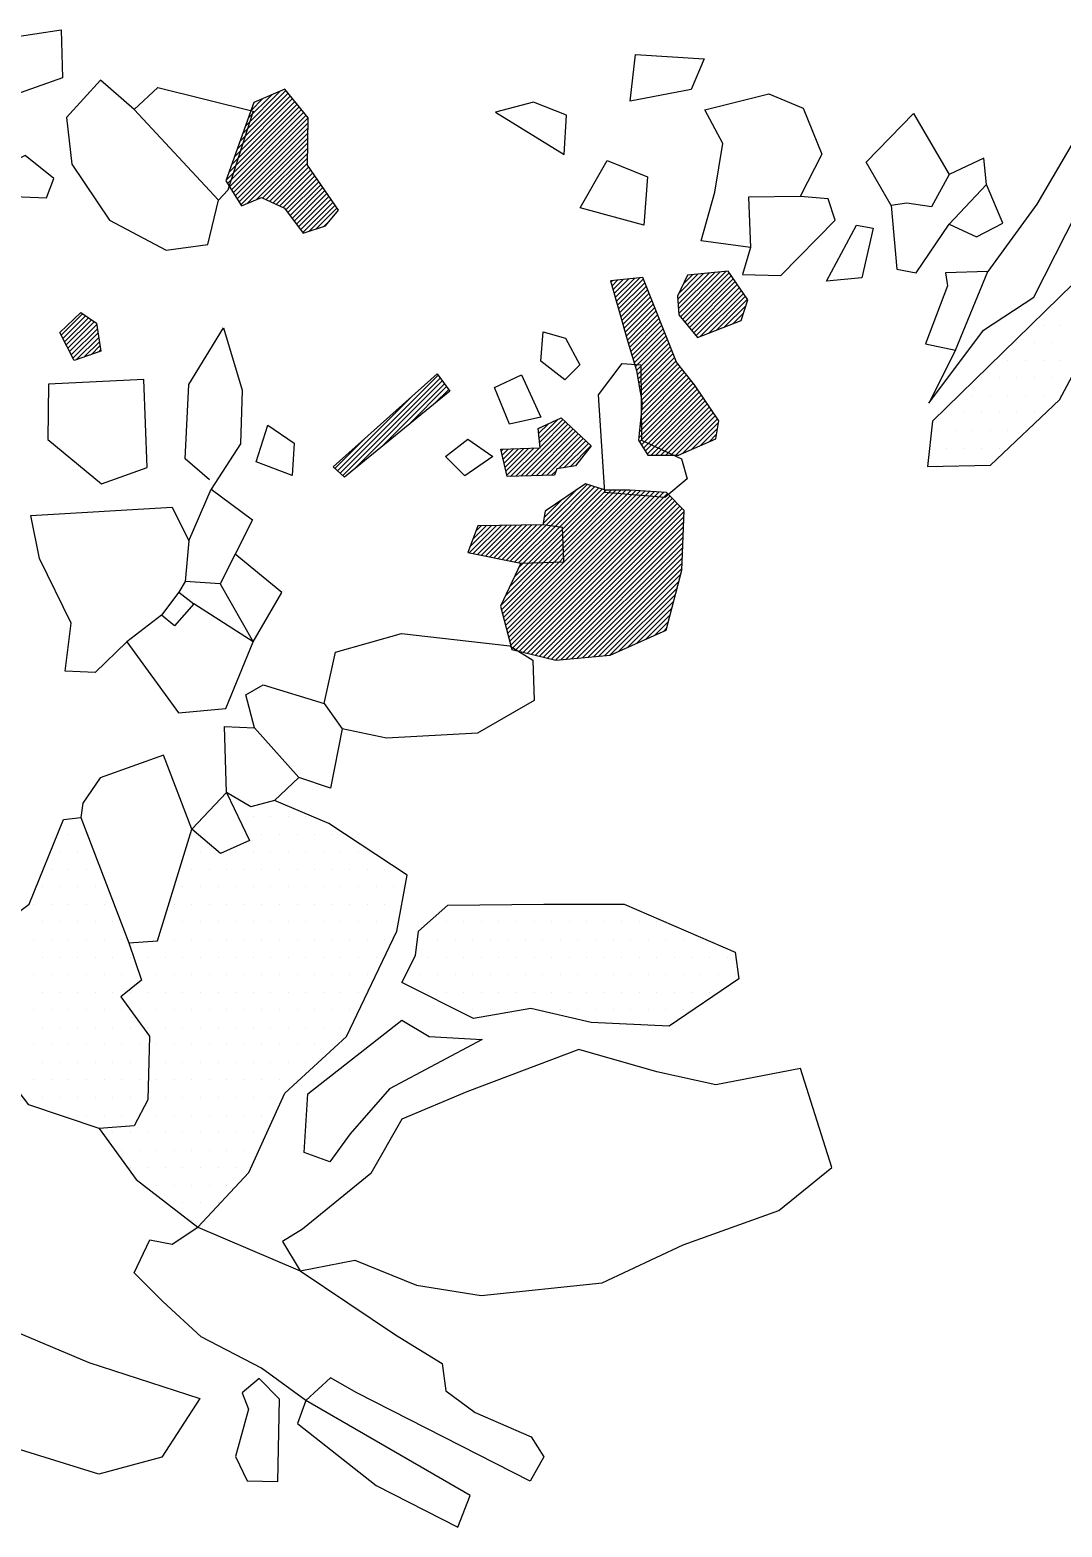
# Model space of a CAD drawing. Header units: metres. Extents: x 122 to 342, y -2090 to -1658.
# Drawn here: x 193.5 to 267, y -2089.3 to -1982.7 of the extents above; entities that cross this region are included whole.
import ezdxf

# ---------------------------------------------------------------- set-up
doc = ezdxf.new("R2010")
doc.units = ezdxf.units.M
doc.header["$LTSCALE"] = 25
doc.header["$MEASUREMENT"] = 0
doc.layers.get('0').update_dxf_attribs({"linetype": 'CONTINUOUS'})
for name, color, linetype in [('KNOCHEN', 2, 'CONTINUOUS'), ('KNOCHENSCHRAFF', 2, 'CONTINUOUS'), ('STEINE', 4, 'CONTINUOUS'), ('STEINESCHRAFF', 4, 'CONTINUOUS')]:
    doc.layers.add(name, color=color, linetype=linetype)

# ---------------------------------------------------------------- blocks, each defined once
blk = doc.blocks.new('*X1')
at = {"color": 0}
for p, q in [((208.62, -1990.12), (211.71, -1987.04)), ((208.82, -1989.57), (211.33, -1987.06)), ((207.63, -1992.88), (212.5, -1988.01)), ((207.83, -1992.33), (212.34, -1987.82)), ((208.03, -1991.78), (212.18, -1987.62)), ((208.23, -1991.23), (212.02, -1987.43)), ((208.43, -1990.68), (211.87, -1987.24)), ((209.02, -1989.02), (210.7, -1987.34)), ((209.22, -1988.47), (210.07, -1987.62)), ((209.42, -1987.92), (209.44, -1987.9)), ((207.43, -1993.44), (212.66, -1988.21)), ((207.55, -1993.67), (212.82, -1988.4)), ((207.69, -1993.89), (212.98, -1988.59)), ((207.82, -1994.11), (213.14, -1988.79)), ((207.96, -1994.32), (213.3, -1988.98)), ((208.1, -1994.54), (213.3, -1989.34)), ((208.23, -1994.76), (213.29, -1989.7)), ((208.37, -1994.98), (213.28, -1990.06)), ((208.5, -1995.19), (213.28, -1990.42)), ((208.98, -1995.07), (213.27, -1990.78)), ((209.6, -1994.81), (213.27, -1991.14)), ((210.07, -1994.69), (213.26, -1991.5)), ((210.31, -1994.8), (213.25, -1991.86)), ((210.55, -1994.92), (213.25, -1992.22)), ((210.79, -1995.03), (213.34, -1992.48)), ((211.03, -1995.14), (213.48, -1992.69)), ((211.27, -1995.26), (213.62, -1992.91)), ((211.51, -1995.37), (213.76, -1993.12)), ((211.7, -1995.54), (213.91, -1993.33)), ((211.85, -1995.74), (214.05, -1993.54)), ((212, -1995.94), (214.19, -1993.75)), ((212.15, -1996.15), (214.34, -1993.96)), ((212.3, -1996.35), (214.48, -1994.17)), ((212.45, -1996.55), (214.62, -1994.38)), ((212.6, -1996.75), (214.77, -1994.59)), ((212.75, -1996.96), (214.91, -1994.8)), ((212.9, -1997.16), (215.05, -1995.01)), ((213.35, -1997.07), (215.2, -1995.22)), ((213.87, -1996.9), (215.34, -1995.43)), ((214.39, -1996.74), (214.92, -1996.2)), ((239.8, -2003.15), (243.03, -1999.92)), ((234.85, -2000.67), (234.93, -2000.59)), ((234.93, -2000.94), (235.32, -2000.55)), ((235.01, -2001.22), (235.72, -2000.5)), ((235.09, -2001.49), (236.12, -2000.46)), ((235.16, -2001.77), (236.52, -2000.42)), ((235.24, -2002.05), (236.91, -2000.37)), ((235.32, -2002.32), (237.18, -2000.46)), ((235.4, -2002.6), (237.28, -2000.72)), ((235.47, -2002.87), (237.38, -2000.97)), ((239.6, -2001.93), (241.45, -2000.08)), ((239.63, -2002.26), (241.84, -2000.04)), ((239.65, -2002.59), (242.24, -2000)), ((239.66, -2001.51), (241.05, -2000.12)), ((239.68, -2002.91), (242.63, -1999.96)), ((239.95, -2003.34), (243.29, -2000.01)), ((240, -2000.83), (240.66, -2000.16)), ((240.11, -2003.54), (243.43, -2000.22)), ((240.27, -2003.73), (243.57, -2000.43)), ((240.43, -2003.93), (243.71, -2000.64)), ((240.59, -2004.12), (243.85, -2000.86)), ((235.55, -2003.15), (237.48, -2001.22)), ((235.63, -2003.43), (237.58, -2001.47)), ((235.71, -2003.7), (237.68, -2001.73)), ((235.78, -2003.98), (237.78, -2001.98)), ((240.74, -2004.32), (244, -2001.07)), ((240.9, -2004.51), (244.14, -2001.28)), ((241.2, -2004.57), (244.28, -2001.49)), ((241.79, -2004.34), (244.42, -2001.7)), ((242.37, -2004.11), (244.57, -2001.91)), ((195.7, -2004.46), (197.22, -2002.94)), ((195.82, -2004.69), (197.43, -2003.08)), ((235.86, -2004.25), (237.88, -2002.23)), ((235.94, -2004.53), (237.98, -2002.49)), ((236.02, -2004.81), (238.08, -2002.74)), ((236.1, -2005.08), (238.18, -2002.99)), ((242.95, -2003.88), (244.45, -2002.38)), ((243.53, -2003.66), (244.29, -2002.9)), ((195.94, -2004.93), (197.64, -2003.23)), ((196.06, -2005.16), (197.85, -2003.37)), ((196.18, -2005.39), (198.06, -2003.51)), ((196.3, -2005.63), (198.23, -2003.7)), ((196.42, -2005.86), (198.28, -2004.01)), ((236.18, -2005.35), (238.28, -2003.25)), ((236.26, -2005.62), (238.38, -2003.5)), ((236.34, -2005.9), (238.48, -2003.75)), ((236.42, -2006.17), (238.58, -2004.01)), ((244.11, -2003.43), (244.13, -2003.41)), ((196.54, -2006.1), (198.32, -2004.31)), ((196.77, -2006.22), (198.37, -2004.62)), ((197.31, -2006.03), (198.42, -2004.93)), ((197.86, -2005.84), (198.46, -2005.23)), ((236.5, -2006.44), (238.68, -2004.26)), ((236.58, -2006.71), (238.78, -2004.51)), ((236.66, -2006.99), (238.88, -2004.76)), ((236.72, -2007.29), (238.99, -2005.02)), ((198.4, -2005.65), (198.51, -2005.54)), ((236.77, -2007.59), (239.09, -2005.27)), ((236.82, -2007.89), (239.19, -2005.52)), ((236.87, -2008.19), (239.29, -2005.78)), ((236.92, -2008.49), (239.39, -2006.03)), ((236.98, -2008.79), (239.49, -2006.28)), ((215.56, -2014.3), (222.54, -2007.32)), ((236.95, -2010.59), (240.24, -2007.3)), ((236.98, -2010.2), (240.09, -2007.1)), ((237.02, -2009.81), (239.93, -2006.9)), ((237.03, -2009.1), (239.62, -2006.5)), ((237.06, -2009.42), (239.78, -2006.7)), ((215.75, -2014.46), (222.69, -2007.52)), ((216.56, -2014.01), (222.84, -2007.72)), ((218.46, -2012.46), (222.99, -2007.93)), ((220.37, -2010.91), (223.15, -2008.13)), ((222.27, -2009.36), (223.3, -2008.33)), ((236.83, -2011.77), (240.71, -2007.89)), ((236.87, -2011.38), (240.55, -2007.69)), ((236.89, -2012.06), (240.86, -2008.1)), ((236.91, -2010.99), (240.4, -2007.5)), ((237.02, -2012.28), (241, -2008.31)), ((215.38, -2014.13), (220.72, -2008.79)), ((237.16, -2012.5), (241.14, -2008.52)), ((237.29, -2012.72), (241.28, -2008.73)), ((237.43, -2012.94), (241.43, -2008.94)), ((237.71, -2013.01), (241.57, -2009.15)), ((238.06, -2013.01), (241.71, -2009.36)), ((229.74, -2011.79), (231.07, -2010.46)), ((229.77, -2012.11), (231.42, -2010.46)), ((238.41, -2013.01), (241.86, -2009.57)), ((238.77, -2013.02), (242, -2009.78)), ((239.12, -2013.02), (242.14, -2009.99)), ((239.47, -2013.02), (242.28, -2010.2)), ((239.95, -2012.89), (242.43, -2010.41)), ((228.07, -2014.51), (231.79, -2010.8)), ((228.44, -2014.5), (231.97, -2010.97)), ((228.8, -2014.49), (232.15, -2011.14)), ((229.17, -2014.48), (232.33, -2011.31)), ((229.53, -2014.47), (232.52, -2011.49)), ((229.67, -2011.15), (229.75, -2011.08)), ((229.7, -2011.47), (230.41, -2010.77)), ((229.81, -2012.43), (231.6, -2010.63)), ((240.58, -2012.61), (242.51, -2010.68)), ((241.21, -2012.34), (242.45, -2011.1)), ((241.85, -2012.06), (242.38, -2011.52)), ((215.19, -2013.97), (217.38, -2011.77)), ((227.04, -2012.72), (227.18, -2012.59)), ((227.1, -2013.01), (227.54, -2012.57)), ((227.17, -2013.3), (227.91, -2012.56)), ((227.24, -2013.58), (228.27, -2012.55)), ((227.31, -2013.87), (228.64, -2012.53)), ((227.37, -2014.15), (229.01, -2012.52)), ((227.44, -2014.44), (229.37, -2012.51)), ((227.71, -2014.53), (229.74, -2012.5)), ((229.9, -2014.46), (232.7, -2011.66)), ((230.26, -2014.45), (232.88, -2011.83)), ((231.11, -2013.96), (233.07, -2012)), ((231.52, -2013.89), (233.25, -2012.17)), ((231.94, -2013.83), (233.43, -2012.34)), ((230.62, -2014.44), (230.94, -2014.13)), ((227.28, -2024.86), (236.6, -2015.54)), ((227.35, -2025.14), (236.93, -2015.56)), ((227.43, -2025.42), (237.26, -2015.58)), ((227.5, -2025.69), (237.6, -2015.6)), ((227.58, -2025.97), (237.93, -2015.62)), ((227.65, -2026.25), (238.26, -2015.64)), ((227.72, -2026.53), (238.6, -2015.66)), ((227.8, -2026.81), (238.87, -2015.74)), ((230.03, -2017.87), (232.45, -2015.44)), ((230.25, -2017.99), (233.15, -2015.09)), ((230.56, -2018.04), (233.42, -2015.18)), ((230.87, -2018.08), (233.69, -2015.26)), ((231.18, -2018.13), (233.96, -2015.35)), ((231.39, -2018.27), (234.22, -2015.44)), ((231.41, -2018.61), (234.5, -2015.51)), ((231.42, -2018.95), (234.86, -2015.51)), ((231.44, -2019.29), (235.21, -2015.51)), ((231.45, -2019.62), (235.56, -2015.51)), ((231.46, -2019.96), (235.91, -2015.51)), ((231.48, -2020.3), (236.26, -2015.52)), ((228.06, -2026.9), (239.05, -2015.92)), ((228.34, -2026.97), (239.22, -2016.1)), ((228.63, -2027.04), (239.4, -2016.27)), ((228.91, -2027.11), (239.57, -2016.45)), ((229.19, -2027.18), (239.75, -2016.63)), ((229.48, -2027.25), (239.93, -2016.8)), ((230.09, -2017.45), (231.36, -2016.18)), ((230.16, -2017.02), (230.27, -2016.92)), ((224.75, -2019.96), (226.68, -2018.03)), ((224.79, -2019.57), (226.32, -2018.03)), ((225.01, -2019), (225.96, -2018.04)), ((225.04, -2020.02), (227.05, -2018.02)), ((225.22, -2018.43), (225.6, -2018.05)), ((225.34, -2020.08), (227.41, -2018.01)), ((225.63, -2020.14), (227.77, -2018)), ((225.92, -2020.2), (228.13, -2018)), ((226.22, -2020.26), (228.49, -2017.99)), ((226.51, -2020.32), (228.85, -2017.98)), ((226.8, -2020.38), (229.21, -2017.97)), ((227.1, -2020.44), (229.57, -2017.97)), ((227.39, -2020.5), (229.93, -2017.96)), ((227.68, -2020.56), (230.25, -2017.99)), ((227.98, -2020.62), (230.56, -2018.04)), ((229.76, -2027.32), (240.07, -2017.01)), ((230.05, -2027.39), (240.06, -2017.38)), ((230.33, -2027.46), (240.04, -2017.75)), ((228.27, -2020.68), (230.87, -2018.08)), ((228.6, -2020.71), (231.18, -2018.13)), ((228.97, -2020.7), (231.39, -2018.27)), ((229.33, -2020.68), (231.41, -2018.61)), ((229.7, -2020.67), (231.42, -2018.95)), ((230.61, -2027.53), (240.03, -2018.12)), ((230.9, -2027.6), (240.02, -2018.48)), ((231.28, -2027.58), (240, -2018.85)), ((230.06, -2020.66), (231.44, -2019.29)), ((230.43, -2020.65), (231.45, -2019.62)), ((230.79, -2020.64), (231.46, -2019.96)), ((231.66, -2027.54), (239.99, -2019.22)), ((232.05, -2027.51), (239.97, -2019.59)), ((232.44, -2027.47), (239.96, -2019.95)), ((227.03, -2023.69), (230.06, -2020.66)), ((227.06, -2024.02), (230.43, -2020.65)), ((227.13, -2024.3), (230.79, -2020.64)), ((227.2, -2024.58), (231.16, -2020.62)), ((227.34, -2023.02), (229.7, -2020.67)), ((227.65, -2022.36), (229.33, -2020.68)), ((227.97, -2021.69), (228.97, -2020.7)), ((228.28, -2021.03), (228.6, -2020.71)), ((231.16, -2020.62), (231.48, -2020.3)), ((232.83, -2027.44), (239.95, -2020.32)), ((233.22, -2027.4), (239.93, -2020.69)), ((233.61, -2027.36), (239.92, -2021.05)), ((234, -2027.33), (239.83, -2021.49)), ((234.39, -2027.29), (239.71, -2021.97)), ((234.78, -2027.26), (239.58, -2022.45)), ((235.4, -2026.99), (239.45, -2022.93)), ((236.04, -2026.7), (239.33, -2023.41)), ((236.68, -2026.42), (239.2, -2023.89)), ((237.32, -2026.13), (239.07, -2024.37)), ((237.96, -2025.84), (238.95, -2024.85)), ((238.6, -2025.56), (238.82, -2025.33))]:
    blk.add_line(p, q, dxfattribs=at)
blk = doc.blocks.new('*X33')
at = {"color": 0}
for p, q in [((266.25, -2002.5), (266.25, -2002.5)), ((265.625, -2003.75), (265.625, -2003.75)), ((266.875, -2003.75), (266.875, -2003.75)), ((263.75, -2005), (263.75, -2005)), ((265, -2005), (265, -2005)), ((266.25, -2005), (266.25, -2005)), ((263.125, -2006.25), (263.125, -2006.25)), ((264.375, -2006.25), (264.375, -2006.25)), ((265.625, -2006.25), (265.625, -2006.25)), ((266.875, -2006.25), (266.875, -2006.25)), ((261.25, -2007.5), (261.25, -2007.5)), ((262.5, -2007.5), (262.5, -2007.5)), ((263.75, -2007.5), (263.75, -2007.5)), ((265, -2007.5), (265, -2007.5)), ((266.25, -2007.5), (266.25, -2007.5)), ((260.625, -2008.75), (260.625, -2008.75)), ((261.875, -2008.75), (261.875, -2008.75)), ((263.125, -2008.75), (263.125, -2008.75)), ((264.375, -2008.75), (264.375, -2008.75)), ((265.625, -2008.75), (265.625, -2008.75)), ((266.875, -2008.75), (266.875, -2008.75)), ((258.75, -2010), (258.75, -2010)), ((260, -2010), (260, -2010)), ((261.25, -2010), (261.25, -2010)), ((262.5, -2010), (262.5, -2010)), ((263.75, -2010), (263.75, -2010)), ((265, -2010), (265, -2010)), ((258.125, -2011.25), (258.125, -2011.25)), ((259.375, -2011.25), (259.375, -2011.25)), ((260.625, -2011.25), (260.625, -2011.25)), ((261.875, -2011.25), (261.875, -2011.25)), ((263.125, -2011.25), (263.125, -2011.25)), ((264.375, -2011.25), (264.375, -2011.25)), ((258.75, -2012.5), (258.75, -2012.5)), ((260, -2012.5), (260, -2012.5)), ((261.25, -2012.5), (261.25, -2012.5)), ((262.5, -2012.5), (262.5, -2012.5)), ((258.125, -2013.75), (258.125, -2013.75)), ((259.375, -2013.75), (259.375, -2013.75)), ((209.375, -2038.75), (209.375, -2038.75)), ((210.625, -2038.75), (210.625, -2038.75)), ((211.875, -2038.75), (211.875, -2038.75)), ((213.125, -2038.75), (213.125, -2038.75)), ((196.25, -2040), (196.25, -2040)), ((197.5, -2040), (197.5, -2040)), ((205, -2040), (205, -2040)), ((210, -2040), (210, -2040)), ((211.25, -2040), (211.25, -2040)), ((212.5, -2040), (212.5, -2040)), ((213.75, -2040), (213.75, -2040)), ((215, -2040), (215, -2040)), ((195.625, -2041.25), (195.625, -2041.25)), ((196.875, -2041.25), (196.875, -2041.25)), ((205.625, -2041.25), (205.625, -2041.25)), ((206.875, -2041.25), (206.875, -2041.25)), ((208.125, -2041.25), (208.125, -2041.25)), ((209.375, -2041.25), (209.375, -2041.25)), ((210.625, -2041.25), (210.625, -2041.25)), ((211.875, -2041.25), (211.875, -2041.25)), ((213.125, -2041.25), (213.125, -2041.25)), ((214.375, -2041.25), (214.375, -2041.25)), ((215.625, -2041.25), (215.625, -2041.25)), ((216.875, -2041.25), (216.875, -2041.25)), ((195, -2042.5), (195, -2042.5)), ((196.25, -2042.5), (196.25, -2042.5)), ((197.5, -2042.5), (197.5, -2042.5)), ((205, -2042.5), (205, -2042.5)), ((206.25, -2042.5), (206.25, -2042.5)), ((207.5, -2042.5), (207.5, -2042.5)), ((208.75, -2042.5), (208.75, -2042.5)), ((210, -2042.5), (210, -2042.5)), ((211.25, -2042.5), (211.25, -2042.5)), ((212.5, -2042.5), (212.5, -2042.5)), ((213.75, -2042.5), (213.75, -2042.5)), ((215, -2042.5), (215, -2042.5)), ((216.25, -2042.5), (216.25, -2042.5)), ((217.5, -2042.5), (217.5, -2042.5)), ((218.75, -2042.5), (218.75, -2042.5)), ((194.375, -2043.75), (194.375, -2043.75)), ((195.625, -2043.75), (195.625, -2043.75)), ((196.875, -2043.75), (196.875, -2043.75)), ((198.125, -2043.75), (198.125, -2043.75)), ((204.375, -2043.75), (204.375, -2043.75)), ((205.625, -2043.75), (205.625, -2043.75)), ((206.875, -2043.75), (206.875, -2043.75)), ((208.125, -2043.75), (208.125, -2043.75)), ((209.375, -2043.75), (209.375, -2043.75)), ((210.625, -2043.75), (210.625, -2043.75)), ((211.875, -2043.75), (211.875, -2043.75)), ((213.125, -2043.75), (213.125, -2043.75)), ((214.375, -2043.75), (214.375, -2043.75)), ((215.625, -2043.75), (215.625, -2043.75)), ((216.875, -2043.75), (216.875, -2043.75)), ((218.125, -2043.75), (218.125, -2043.75)), ((219.375, -2043.75), (219.375, -2043.75)), ((193.75, -2045), (193.75, -2045)), ((195, -2045), (195, -2045)), ((196.25, -2045), (196.25, -2045)), ((197.5, -2045), (197.5, -2045)), ((198.75, -2045), (198.75, -2045)), ((203.75, -2045), (203.75, -2045)), ((205, -2045), (205, -2045)), ((206.25, -2045), (206.25, -2045)), ((207.5, -2045), (207.5, -2045)), ((208.75, -2045), (208.75, -2045)), ((210, -2045), (210, -2045)), ((211.25, -2045), (211.25, -2045)), ((212.5, -2045), (212.5, -2045)), ((213.75, -2045), (213.75, -2045)), ((215, -2045), (215, -2045)), ((216.25, -2045), (216.25, -2045)), ((217.5, -2045), (217.5, -2045)), ((218.75, -2045), (218.75, -2045)), ((228.75, -2045), (228.75, -2045)), ((230, -2045), (230, -2045)), ((231.25, -2045), (231.25, -2045)), ((232.5, -2045), (232.5, -2045)), ((233.75, -2045), (233.75, -2045)), ((235, -2045), (235, -2045)), ((194.375, -2046.25), (194.375, -2046.25)), ((195.625, -2046.25), (195.625, -2046.25)), ((196.875, -2046.25), (196.875, -2046.25)), ((198.125, -2046.25), (198.125, -2046.25)), ((199.375, -2046.25), (199.375, -2046.25)), ((203.125, -2046.25), (203.125, -2046.25)), ((204.375, -2046.25), (204.375, -2046.25)), ((205.625, -2046.25), (205.625, -2046.25)), ((206.875, -2046.25), (206.875, -2046.25)), ((208.125, -2046.25), (208.125, -2046.25)), ((209.375, -2046.25), (209.375, -2046.25)), ((210.625, -2046.25), (210.625, -2046.25)), ((211.875, -2046.25), (211.875, -2046.25)), ((213.125, -2046.25), (213.125, -2046.25)), ((214.375, -2046.25), (214.375, -2046.25)), ((215.625, -2046.25), (215.625, -2046.25)), ((216.875, -2046.25), (216.875, -2046.25)), ((218.125, -2046.25), (218.125, -2046.25)), ((219.375, -2046.25), (219.375, -2046.25)), ((223.125, -2046.25), (223.125, -2046.25)), ((224.375, -2046.25), (224.375, -2046.25)), ((225.625, -2046.25), (225.625, -2046.25)), ((226.875, -2046.25), (226.875, -2046.25)), ((228.125, -2046.25), (228.125, -2046.25)), ((229.375, -2046.25), (229.375, -2046.25)), ((230.625, -2046.25), (230.625, -2046.25)), ((231.875, -2046.25), (231.875, -2046.25)), ((233.125, -2046.25), (233.125, -2046.25)), ((234.375, -2046.25), (234.375, -2046.25)), ((235.625, -2046.25), (235.625, -2046.25)), ((236.875, -2046.25), (236.875, -2046.25)), ((238.125, -2046.25), (238.125, -2046.25)), ((193.75, -2047.5), (193.75, -2047.5)), ((195, -2047.5), (195, -2047.5)), ((196.25, -2047.5), (196.25, -2047.5)), ((197.5, -2047.5), (197.5, -2047.5)), ((198.75, -2047.5), (198.75, -2047.5)), ((200, -2047.5), (200, -2047.5)), ((203.75, -2047.5), (203.75, -2047.5)), ((205, -2047.5), (205, -2047.5)), ((206.25, -2047.5), (206.25, -2047.5)), ((207.5, -2047.5), (207.5, -2047.5)), ((208.75, -2047.5), (208.75, -2047.5)), ((210, -2047.5), (210, -2047.5)), ((211.25, -2047.5), (211.25, -2047.5)), ((212.5, -2047.5), (212.5, -2047.5)), ((213.75, -2047.5), (213.75, -2047.5)), ((215, -2047.5), (215, -2047.5)), ((216.25, -2047.5), (216.25, -2047.5)), ((217.5, -2047.5), (217.5, -2047.5)), ((218.75, -2047.5), (218.75, -2047.5)), ((221.25, -2047.5), (221.25, -2047.5)), ((222.5, -2047.5), (222.5, -2047.5)), ((223.75, -2047.5), (223.75, -2047.5)), ((225, -2047.5), (225, -2047.5)), ((226.25, -2047.5), (226.25, -2047.5)), ((227.5, -2047.5), (227.5, -2047.5)), ((228.75, -2047.5), (228.75, -2047.5)), ((230, -2047.5), (230, -2047.5)), ((231.25, -2047.5), (231.25, -2047.5)), ((232.5, -2047.5), (232.5, -2047.5)), ((233.75, -2047.5), (233.75, -2047.5)), ((235, -2047.5), (235, -2047.5)), ((236.25, -2047.5), (236.25, -2047.5)), ((237.5, -2047.5), (237.5, -2047.5)), ((238.75, -2047.5), (238.75, -2047.5)), ((240, -2047.5), (240, -2047.5)), ((241.25, -2047.5), (241.25, -2047.5)), ((194.375, -2048.75), (194.375, -2048.75)), ((195.625, -2048.75), (195.625, -2048.75)), ((196.875, -2048.75), (196.875, -2048.75)), ((198.125, -2048.75), (198.125, -2048.75)), ((199.375, -2048.75), (199.375, -2048.75)), ((200.625, -2048.75), (200.625, -2048.75)), ((201.875, -2048.75), (201.875, -2048.75)), ((203.125, -2048.75), (203.125, -2048.75)), ((204.375, -2048.75), (204.375, -2048.75)), ((205.625, -2048.75), (205.625, -2048.75)), ((206.875, -2048.75), (206.875, -2048.75)), ((208.125, -2048.75), (208.125, -2048.75)), ((209.375, -2048.75), (209.375, -2048.75)), ((210.625, -2048.75), (210.625, -2048.75)), ((211.875, -2048.75), (211.875, -2048.75)), ((213.125, -2048.75), (213.125, -2048.75)), ((214.375, -2048.75), (214.375, -2048.75)), ((215.625, -2048.75), (215.625, -2048.75)), ((216.875, -2048.75), (216.875, -2048.75)), ((218.125, -2048.75), (218.125, -2048.75)), ((221.875, -2048.75), (221.875, -2048.75)), ((223.125, -2048.75), (223.125, -2048.75)), ((224.375, -2048.75), (224.375, -2048.75)), ((225.625, -2048.75), (225.625, -2048.75)), ((226.875, -2048.75), (226.875, -2048.75)), ((228.125, -2048.75), (228.125, -2048.75)), ((229.375, -2048.75), (229.375, -2048.75)), ((230.625, -2048.75), (230.625, -2048.75)), ((231.875, -2048.75), (231.875, -2048.75)), ((233.125, -2048.75), (233.125, -2048.75)), ((234.375, -2048.75), (234.375, -2048.75)), ((235.625, -2048.75), (235.625, -2048.75)), ((236.875, -2048.75), (236.875, -2048.75)), ((238.125, -2048.75), (238.125, -2048.75)), ((239.375, -2048.75), (239.375, -2048.75)), ((240.625, -2048.75), (240.625, -2048.75)), ((241.875, -2048.75), (241.875, -2048.75)), ((243.125, -2048.75), (243.125, -2048.75)), ((193.75, -2050), (193.75, -2050)), ((195, -2050), (195, -2050)), ((196.25, -2050), (196.25, -2050)), ((197.5, -2050), (197.5, -2050)), ((198.75, -2050), (198.75, -2050)), ((200, -2050), (200, -2050)), ((201.25, -2050), (201.25, -2050)), ((202.5, -2050), (202.5, -2050)), ((203.75, -2050), (203.75, -2050)), ((205, -2050), (205, -2050)), ((206.25, -2050), (206.25, -2050)), ((207.5, -2050), (207.5, -2050)), ((208.75, -2050), (208.75, -2050)), ((210, -2050), (210, -2050)), ((211.25, -2050), (211.25, -2050)), ((212.5, -2050), (212.5, -2050)), ((213.75, -2050), (213.75, -2050)), ((215, -2050), (215, -2050)), ((216.25, -2050), (216.25, -2050)), ((217.5, -2050), (217.5, -2050)), ((221.25, -2050), (221.25, -2050)), ((222.5, -2050), (222.5, -2050)), ((223.75, -2050), (223.75, -2050)), ((225, -2050), (225, -2050)), ((226.25, -2050), (226.25, -2050)), ((227.5, -2050), (227.5, -2050)), ((228.75, -2050), (228.75, -2050)), ((230, -2050), (230, -2050)), ((231.25, -2050), (231.25, -2050)), ((232.5, -2050), (232.5, -2050)), ((233.75, -2050), (233.75, -2050)), ((235, -2050), (235, -2050)), ((236.25, -2050), (236.25, -2050)), ((237.5, -2050), (237.5, -2050)), ((238.75, -2050), (238.75, -2050)), ((240, -2050), (240, -2050)), ((241.25, -2050), (241.25, -2050)), ((242.5, -2050), (242.5, -2050)), ((243.75, -2050), (243.75, -2050)), ((194.375, -2051.25), (194.375, -2051.25)), ((195.625, -2051.25), (195.625, -2051.25)), ((196.875, -2051.25), (196.875, -2051.25)), ((198.125, -2051.25), (198.125, -2051.25)), ((199.375, -2051.25), (199.375, -2051.25)), ((200.625, -2051.25), (200.625, -2051.25)), ((201.875, -2051.25), (201.875, -2051.25)), ((203.125, -2051.25), (203.125, -2051.25)), ((204.375, -2051.25), (204.375, -2051.25)), ((205.625, -2051.25), (205.625, -2051.25)), ((206.875, -2051.25), (206.875, -2051.25)), ((208.125, -2051.25), (208.125, -2051.25)), ((209.375, -2051.25), (209.375, -2051.25)), ((210.625, -2051.25), (210.625, -2051.25)), ((211.875, -2051.25), (211.875, -2051.25)), ((213.125, -2051.25), (213.125, -2051.25)), ((214.375, -2051.25), (214.375, -2051.25)), ((215.625, -2051.25), (215.625, -2051.25)), ((216.875, -2051.25), (216.875, -2051.25)), ((221.875, -2051.25), (221.875, -2051.25)), ((223.125, -2051.25), (223.125, -2051.25)), ((224.375, -2051.25), (224.375, -2051.25)), ((225.625, -2051.25), (225.625, -2051.25)), ((226.875, -2051.25), (226.875, -2051.25)), ((228.125, -2051.25), (228.125, -2051.25)), ((229.375, -2051.25), (229.375, -2051.25)), ((230.625, -2051.25), (230.625, -2051.25)), ((231.875, -2051.25), (231.875, -2051.25)), ((233.125, -2051.25), (233.125, -2051.25)), ((234.375, -2051.25), (234.375, -2051.25)), ((235.625, -2051.25), (235.625, -2051.25)), ((236.875, -2051.25), (236.875, -2051.25)), ((238.125, -2051.25), (238.125, -2051.25)), ((239.375, -2051.25), (239.375, -2051.25)), ((240.625, -2051.25), (240.625, -2051.25)), ((241.875, -2051.25), (241.875, -2051.25)), ((193.75, -2052.5), (193.75, -2052.5)), ((195, -2052.5), (195, -2052.5)), ((196.25, -2052.5), (196.25, -2052.5)), ((197.5, -2052.5), (197.5, -2052.5)), ((198.75, -2052.5), (198.75, -2052.5)), ((200, -2052.5), (200, -2052.5)), ((201.25, -2052.5), (201.25, -2052.5)), ((202.5, -2052.5), (202.5, -2052.5)), ((203.75, -2052.5), (203.75, -2052.5)), ((205, -2052.5), (205, -2052.5)), ((206.25, -2052.5), (206.25, -2052.5)), ((207.5, -2052.5), (207.5, -2052.5)), ((208.75, -2052.5), (208.75, -2052.5)), ((210, -2052.5), (210, -2052.5)), ((211.25, -2052.5), (211.25, -2052.5)), ((212.5, -2052.5), (212.5, -2052.5)), ((213.75, -2052.5), (213.75, -2052.5)), ((215, -2052.5), (215, -2052.5)), ((216.25, -2052.5), (216.25, -2052.5)), ((225, -2052.5), (225, -2052.5)), ((226.25, -2052.5), (226.25, -2052.5)), ((227.5, -2052.5), (227.5, -2052.5)), ((230, -2052.5), (230, -2052.5)), ((231.25, -2052.5), (231.25, -2052.5)), ((232.5, -2052.5), (232.5, -2052.5)), ((233.75, -2052.5), (233.75, -2052.5)), ((235, -2052.5), (235, -2052.5)), ((236.25, -2052.5), (236.25, -2052.5)), ((237.5, -2052.5), (237.5, -2052.5)), ((238.75, -2052.5), (238.75, -2052.5)), ((240, -2052.5), (240, -2052.5)), ((194.375, -2053.75), (194.375, -2053.75)), ((195.625, -2053.75), (195.625, -2053.75)), ((196.875, -2053.75), (196.875, -2053.75)), ((198.125, -2053.75), (198.125, -2053.75)), ((199.375, -2053.75), (199.375, -2053.75)), ((200.625, -2053.75), (200.625, -2053.75)), ((201.875, -2053.75), (201.875, -2053.75)), ((203.125, -2053.75), (203.125, -2053.75)), ((204.375, -2053.75), (204.375, -2053.75)), ((205.625, -2053.75), (205.625, -2053.75)), ((206.875, -2053.75), (206.875, -2053.75)), ((208.125, -2053.75), (208.125, -2053.75)), ((209.375, -2053.75), (209.375, -2053.75)), ((210.625, -2053.75), (210.625, -2053.75)), ((211.875, -2053.75), (211.875, -2053.75)), ((213.125, -2053.75), (213.125, -2053.75)), ((214.375, -2053.75), (214.375, -2053.75)), ((215.625, -2053.75), (215.625, -2053.75)), ((193.75, -2055), (193.75, -2055)), ((195, -2055), (195, -2055)), ((196.25, -2055), (196.25, -2055)), ((197.5, -2055), (197.5, -2055)), ((198.75, -2055), (198.75, -2055)), ((200, -2055), (200, -2055)), ((201.25, -2055), (201.25, -2055)), ((202.5, -2055), (202.5, -2055)), ((203.75, -2055), (203.75, -2055)), ((205, -2055), (205, -2055)), ((206.25, -2055), (206.25, -2055)), ((207.5, -2055), (207.5, -2055)), ((208.75, -2055), (208.75, -2055)), ((210, -2055), (210, -2055)), ((211.25, -2055), (211.25, -2055)), ((212.5, -2055), (212.5, -2055)), ((213.75, -2055), (213.75, -2055)), ((215, -2055), (215, -2055)), ((194.375, -2056.25), (194.375, -2056.25)), ((195.625, -2056.25), (195.625, -2056.25)), ((196.875, -2056.25), (196.875, -2056.25)), ((198.125, -2056.25), (198.125, -2056.25)), ((199.375, -2056.25), (199.375, -2056.25)), ((200.625, -2056.25), (200.625, -2056.25)), ((201.875, -2056.25), (201.875, -2056.25)), ((203.125, -2056.25), (203.125, -2056.25)), ((204.375, -2056.25), (204.375, -2056.25)), ((205.625, -2056.25), (205.625, -2056.25)), ((206.875, -2056.25), (206.875, -2056.25)), ((208.125, -2056.25), (208.125, -2056.25)), ((209.375, -2056.25), (209.375, -2056.25)), ((210.625, -2056.25), (210.625, -2056.25)), ((211.875, -2056.25), (211.875, -2056.25)), ((213.125, -2056.25), (213.125, -2056.25)), ((193.75, -2057.5), (193.75, -2057.5)), ((195, -2057.5), (195, -2057.5)), ((196.25, -2057.5), (196.25, -2057.5)), ((197.5, -2057.5), (197.5, -2057.5)), ((198.75, -2057.5), (198.75, -2057.5)), ((200, -2057.5), (200, -2057.5)), ((201.25, -2057.5), (201.25, -2057.5)), ((202.5, -2057.5), (202.5, -2057.5)), ((203.75, -2057.5), (203.75, -2057.5)), ((205, -2057.5), (205, -2057.5)), ((206.25, -2057.5), (206.25, -2057.5)), ((207.5, -2057.5), (207.5, -2057.5)), ((208.75, -2057.5), (208.75, -2057.5)), ((210, -2057.5), (210, -2057.5)), ((211.25, -2057.5), (211.25, -2057.5)), ((212.5, -2057.5), (212.5, -2057.5)), ((194.375, -2058.75), (194.375, -2058.75)), ((195.625, -2058.75), (195.625, -2058.75)), ((196.875, -2058.75), (196.875, -2058.75)), ((198.125, -2058.75), (198.125, -2058.75)), ((199.375, -2058.75), (199.375, -2058.75)), ((200.625, -2058.75), (200.625, -2058.75)), ((201.875, -2058.75), (201.875, -2058.75)), ((203.125, -2058.75), (203.125, -2058.75)), ((204.375, -2058.75), (204.375, -2058.75)), ((205.625, -2058.75), (205.625, -2058.75)), ((206.875, -2058.75), (206.875, -2058.75)), ((208.125, -2058.75), (208.125, -2058.75)), ((209.375, -2058.75), (209.375, -2058.75)), ((210.625, -2058.75), (210.625, -2058.75)), ((196.25, -2060), (196.25, -2060)), ((197.5, -2060), (197.5, -2060)), ((198.75, -2060), (198.75, -2060)), ((200, -2060), (200, -2060)), ((201.25, -2060), (201.25, -2060)), ((202.5, -2060), (202.5, -2060)), ((203.75, -2060), (203.75, -2060)), ((205, -2060), (205, -2060)), ((206.25, -2060), (206.25, -2060)), ((207.5, -2060), (207.5, -2060)), ((208.75, -2060), (208.75, -2060)), ((210, -2060), (210, -2060)), ((199.375, -2061.25), (199.375, -2061.25)), ((200.625, -2061.25), (200.625, -2061.25)), ((201.875, -2061.25), (201.875, -2061.25)), ((203.125, -2061.25), (203.125, -2061.25)), ((204.375, -2061.25), (204.375, -2061.25)), ((205.625, -2061.25), (205.625, -2061.25)), ((206.875, -2061.25), (206.875, -2061.25)), ((208.125, -2061.25), (208.125, -2061.25)), ((209.375, -2061.25), (209.375, -2061.25)), ((200, -2062.5), (200, -2062.5)), ((201.25, -2062.5), (201.25, -2062.5)), ((202.5, -2062.5), (202.5, -2062.5)), ((203.75, -2062.5), (203.75, -2062.5)), ((205, -2062.5), (205, -2062.5)), ((206.25, -2062.5), (206.25, -2062.5)), ((207.5, -2062.5), (207.5, -2062.5)), ((208.75, -2062.5), (208.75, -2062.5)), ((200.625, -2063.75), (200.625, -2063.75)), ((201.875, -2063.75), (201.875, -2063.75)), ((203.125, -2063.75), (203.125, -2063.75)), ((204.375, -2063.75), (204.375, -2063.75)), ((205.625, -2063.75), (205.625, -2063.75)), ((206.875, -2063.75), (206.875, -2063.75)), ((208.125, -2063.75), (208.125, -2063.75)), ((202.5, -2065), (202.5, -2065)), ((203.75, -2065), (203.75, -2065)), ((205, -2065), (205, -2065)), ((206.25, -2065), (206.25, -2065)), ((207.5, -2065), (207.5, -2065)), ((204.375, -2066.25), (204.375, -2066.25)), ((205.625, -2066.25), (205.625, -2066.25)), ((206.875, -2066.25), (206.875, -2066.25)), ((205, -2067.5), (205, -2067.5))]:
    blk.add_line(p, q, dxfattribs=at)

msp = doc.modelspace()

# ---------------------------------------------------------------- linework, layer by layer
at = {"layer": 'KNOCHEN'}
for points in [[(207.42, -1993.47), (208.54, -1995.26), (209.97, -1994.65), (211.61, -1995.41), (212.93, -1997.2), (214.52, -1996.69), (215.44, -1995.57), (213.25, -1992.35), (213.3, -1988.98), (211.62, -1986.94), (209.42, -1987.9), (207.42, -1993.47)], [(240.3, -2000.2), (239.58, -2001.68), (239.68, -2003.01), (241.01, -2004.64), (244.12, -2003.42), (244.59, -2001.94), (243.21, -1999.9), (240.3, -2000.2)], [(236.05, -2004.94), (236.66, -2006.99), (237.07, -2009.34), (236.81, -2011.94), (237.47, -2013.01), (239.67, -2013.02), (242.33, -2011.85), (242.53, -2010.57), (240.8, -2008.01), (239.52, -2006.38), (237.13, -2000.35), (234.83, -2000.6), (236.05, -2004.94)], [(196.63, -2006.27), (195.61, -2004.28), (197.1, -2002.85), (198.22, -2003.62), (198.52, -2005.61), (196.63, -2006.27)], [(215.87, -2014.57), (215.06, -2013.85), (222.47, -2007.22), (223.39, -2008.45), (215.87, -2014.57)], [(230.99, -2013.98), (230.83, -2014.43), (227.46, -2014.53), (227.01, -2012.59), (229.81, -2012.49), (229.66, -2011.11), (231.3, -2010.35), (233.44, -2012.34), (232.32, -2013.77), (230.99, -2013.98)], [(228.43, -2020.71), (226.99, -2023.77), (227.8, -2026.84), (230.92, -2027.61), (234.8, -2027.26), (238.79, -2025.47), (239.91, -2021.19), (240.07, -2016.95), (238.8, -2015.67), (236.19, -2015.51), (234.46, -2015.51), (233.03, -2015.05), (230.17, -2016.99), (230.01, -2017.96), (225.37, -2018.05), (224.65, -2019.94), (228.43, -2020.71), (231.49, -2020.61), (231.39, -2018.16), (230.01, -2017.96)]]:
    msp.add_lwpolyline(points, dxfattribs=at)
at = {"layer": 'STEINE'}
for points in [[(184.3, -1987.16), (184.41, -1983.94), (185.99, -1982.82), (189, -1983.13), (191.96, -1983.29), (195.69, -1982.73), (195.79, -1986.15), (189.4, -1988.39), (186.39, -1987.01), (184.3, -1987.16)], [(236.23, -1987.79), (236.59, -1984.47), (241.49, -1984.78), (240.57, -1986.98), (236.23, -1987.79)], [(200.89, -1988.4), (198.5, -1986.31), (196.09, -1988.96), (196.45, -1992.28), (199.15, -1996.27), (203.18, -1998.42), (206.14, -1998.01), (206.91, -1994.85), (200.89, -1988.4)], [(200.89, -1988.4), (202.58, -1986.82), (209.37, -1988.52), (207.58, -1994.13), (206.91, -1994.85)], [(226.63, -1988.59), (231.53, -1991.61), (231.68, -1988.8), (229.34, -1987.88), (226.63, -1988.59)], [(244.8, -1998.21), (241.27, -1997.75), (242.25, -1994.28), (242.81, -1990.81), (241.54, -1988.41), (246.09, -1987.29), (248.54, -1988.31), (249.86, -1991.58), (248.32, -1994.59)], [(254.81, -1995.22), (253.02, -1992.15), (256.4, -1988.68), (258.95, -1993.02), (257.67, -1995.32), (255.93, -1995.06), (254.81, -1995.22)], [(259.39, -2005.54), (257.5, -2009.31), (261.38, -2004.11), (264.96, -2001.76), (268.03, -1995.74), (271.46, -1990.18), (271.26, -1988.29), (269.01, -1988.6), (265.17, -1995.13), (261.69, -1999.92)], [(232.65, -1995.39), (234.59, -1992.02), (237.45, -1993.2), (237.19, -1996.62), (232.65, -1995.39)], [(254.81, -1995.22), (255.21, -1999.76), (256.59, -2000.02), (258.94, -1996.55), (261.6, -1993.74), (261.4, -1991.85), (258.95, -1993.02)], [(248.32, -1994.59), (244.65, -1994.64), (244.8, -1998.21), (244.23, -2000.15), (246.94, -2000.21), (250.82, -1996.28), (250.31, -1994.75), (248.32, -1994.59)], [(258.94, -1996.55), (260.88, -1997.47), (262.77, -1996.5), (261.6, -1993.74)], [(250.2, -2000.62), (252.35, -1996.64), (253.53, -1996.85), (252.71, -2000.37), (250.2, -2000.62)], [(258.83, -2000.94), (257.25, -2005.07), (259.39, -2005.54), (261.69, -1999.92), (258.68, -2000.02), (258.83, -2000.94)], [(257.75, -2010.59), (257.39, -2013.81), (261.88, -2013.71), (266.79, -2009.07), (270.83, -2001.52), (270.48, -1999.78), (267.77, -2000.8), (257.75, -2010.59)], [(206.27, -2014.76), (204.54, -2013.28), (204.8, -2007.97), (207.26, -2003.94), (208.58, -2008.38), (208.47, -2012.21), (206.37, -2015.42)], [(231.56, -2007.64), (229.87, -2006.31), (230.03, -2004.22), (231.61, -2004.68), (232.63, -2006.57), (231.56, -2007.64)], [(227.62, -2010.8), (226.55, -2008.2), (228.49, -2007.28), (229.87, -2010.3), (227.62, -2010.8)], [(234.41, -2015.66), (233.96, -2008.72), (235.64, -2006.48), (236.97, -2006.58), (237.02, -2011.94), (239.87, -2013.27), (240.28, -2014.7), (238.7, -2016.03), (234.41, -2015.66)], [(201.83, -2013.89), (201.58, -2007.61), (194.79, -2007.95), (194.74, -2011.89), (198.56, -2015.06), (201.83, -2013.89)], [(209.59, -2013.49), (210.41, -2010.88), (212.3, -2012.16), (212.14, -2014.46), (209.59, -2013.49)], [(224.45, -2014.48), (223.07, -2013.1), (224.66, -2011.87), (226.44, -2013.1), (224.45, -2014.48)], [(204.79, -2019.1), (206.37, -2015.42), (209.33, -2017.62), (208.1, -2020.07), (207.03, -2022.17), (204.53, -2022.01)], [(200.38, -2026.29), (198.13, -2028.49), (195.99, -2028.38), (196.4, -2024.96), (194.16, -2020.36), (193.55, -2017.3), (203.61, -2016.7), (204.79, -2019.1), (204.53, -2022.01), (204.07, -2022.77), (202.84, -2024.41), (200.38, -2026.29)], [(207.03, -2022.17), (209.37, -2026.3), (211.42, -2022.78), (208.1, -2020.07)], [(204.07, -2022.77), (205.14, -2023.59), (203.76, -2025.17), (202.84, -2024.41)], [(200.38, -2026.29), (204.05, -2031.35), (207.43, -2031.05), (209.37, -2026.3), (205.14, -2023.59)], [(214.42, -2030.7), (215.24, -2027.03), (219.94, -2025.71), (227.65, -2026.58), (229.28, -2027.61), (229.38, -2030.47), (225.35, -2032.81), (218.86, -2033.16), (215.7, -2032.49)], [(209.47, -2032.43), (208.86, -2030.08), (210.08, -2029.37), (214.42, -2030.7), (215.7, -2032.49), (214.87, -2036.73), (212.63, -2035.96)], [(207.47, -2037.03), (207.32, -2032.33), (209.47, -2032.43), (212.63, -2035.96), (210.89, -2037.59), (209.2, -2038.05), (207.47, -2037.03)], [(200.51, -2047.74), (202.55, -2047.59), (205.01, -2039.63), (202.98, -2034.36), (198.48, -2035.99), (197.25, -2037.78), (197.1, -2038.8)], [(205.01, -2039.63), (207.47, -2037.03), (209.1, -2040.45), (207.05, -2041.37), (205.01, -2039.63)], [(198.4, -2060.96), (201.05, -2064.59), (205.44, -2067.97), (209.07, -2064.09), (211.63, -2058.43), (216.02, -2054.4), (219.61, -2046.9), (220.33, -2042.91), (214.77, -2039.23), (210.89, -2037.59)], [(200.51, -2047.74), (201.43, -2050.4), (199.94, -2051.57), (201.98, -2054.38), (201.87, -2058.92), (200.9, -2060.76), (198.4, -2060.96), (193.4, -2059.27), (190.34, -2055.28), (189.37, -2051.3), (190.09, -2047.47), (193.42, -2044.97), (195.87, -2038.95), (197.1, -2038.8), (200.51, -2047.74)], [(219.96, -2050.57), (220.93, -2048.63), (221.14, -2046.9), (223.24, -2045.06), (230.08, -2044.97), (235.8, -2044.98), (243.71, -2048.41), (243.96, -2050.3), (239, -2053.66), (233.44, -2053.4), (229.15, -2052.42), (225.06, -2053.13), (219.96, -2050.57)], [(214.84, -2063.33), (213, -2062.67), (213.26, -2058.48), (219.96, -2053.23), (221.9, -2054.41), (225.67, -2054.61), (219.08, -2058.13), (216.27, -2061.34), (214.84, -2063.33)], [(212.73, -2071.09), (216.62, -2070.33), (221.01, -2072.12), (225.6, -2072.84), (234.23, -2071.94), (240, -2069.24), (246.8, -2066.8), (250.58, -2063.74), (248.34, -2056.69), (242.32, -2057.85), (238.13, -2056.93), (232.57, -2055.34), (224.6, -2058.34), (219.95, -2060.28), (217.75, -2064.15), (212.89, -2068.13), (211.46, -2069), (212.73, -2071.09)], [(213.13, -2080.33), (209.97, -2078.03), (205.68, -2075.78), (202.93, -2073.27), (200.89, -2071.23), (202.01, -2068.88), (203.6, -2069.19), (205.44, -2067.97), (212.73, -2071.09), (219.52, -2075.64), (222.84, -2077.69), (223.09, -2079.63), (225.18, -2081.17), (229.16, -2082.91), (230.08, -2084.34), (229.11, -2086.07), (216.76, -2079.78), (214.87, -2078.7), (213.13, -2080.33)], [(183.62, -2075.9), (183.98, -2073.61), (186.23, -2072.79), (197.66, -2077.61), (205.57, -2080.17), (202.86, -2084.35), (198.37, -2085.57), (191.43, -2083.42), (186.63, -2079.48), (183.62, -2075.9)], [(208.59, -2079.77), (209.05, -2080.94), (208.12, -2084.31), (208.94, -2086.05), (211.13, -2086.1), (211.24, -2080.23), (209.81, -2078.75), (208.59, -2079.77)], [(213.13, -2080.33), (212.52, -2081.97), (218.13, -2086.37), (223.94, -2089.34), (224.82, -2087.09), (213.13, -2080.33)]]:
    msp.add_lwpolyline(points, dxfattribs=at)
msp.add_lwpolyline([(191.75, -1994.57), (194.66, -1994.68), (195.17, -1993.3), (193.13, -1991.66), (190.93, -1992.78)], close=True, dxfattribs=at)

# ---------------------------------------------------------------- block references
at = {"layer": 'KNOCHENSCHRAFF'}
msp.add_blockref('*X1', (0, 0), dxfattribs=at)
at = {"layer": 'STEINESCHRAFF'}
msp.add_blockref('*X33', (0, 0), dxfattribs=at)

doc.saveas('drawing.dxf')
